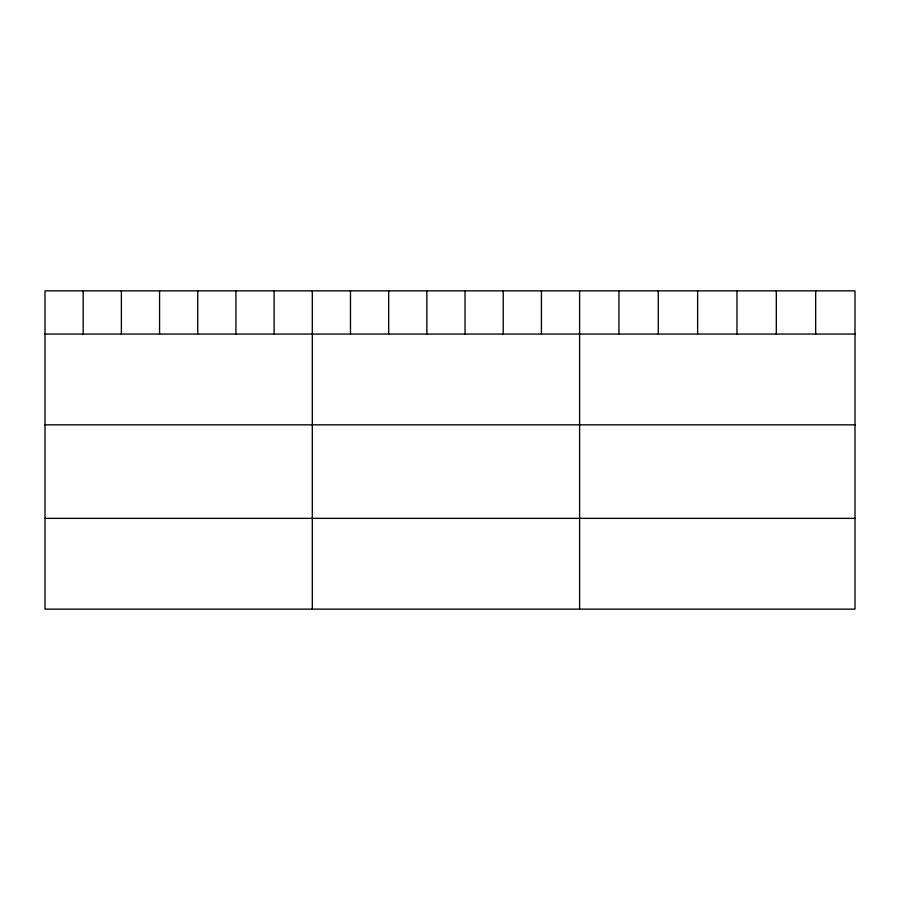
<?xml version="1.0" encoding="UTF-8"?>
<svg xmlns="http://www.w3.org/2000/svg" width="900" height="900" viewBox="0 0 900 900"><rect width="100%" height="100%" fill="white"/><g stroke="black" fill="none" stroke-linecap="round" stroke-linejoin="round"><path stroke-width="1.35" d="M855 334.058L855 609.131L45 609.131L45 290.869L855 290.869L855 334.058L45 334.058M45 424.834L855 424.834M45 518.355L855 518.355M815.659 290.869L815.659 334.058M776.317 290.869L776.317 334.058M736.976 290.869L736.976 334.058M697.624 290.869L697.624 334.058M658.283 290.869L658.283 334.058M618.941 290.869L618.941 334.058M579.6 290.869L579.6 609.131M541.418 290.869L541.418 334.058M503.224 290.869L503.224 334.058M465.041 290.869L465.041 334.058M426.859 290.869L426.859 334.058M388.676 290.869L388.676 334.058M350.483 290.869L350.483 334.058M312.3 290.869L312.3 609.131M274.118 290.869L274.118 334.058M235.924 290.869L235.924 334.058M197.741 290.869L197.741 334.058M159.559 290.869L159.559 334.058M121.376 290.869L121.376 334.058M83.183 290.869L83.183 334.058"/></g></svg>
